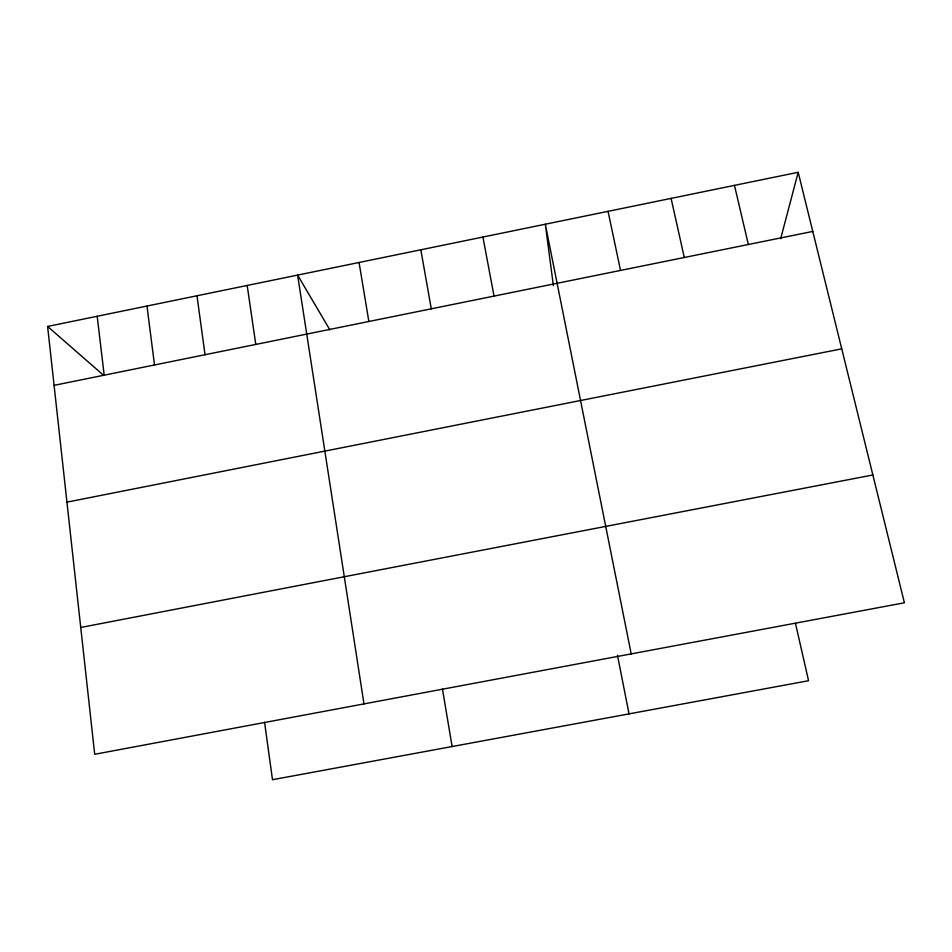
<?xml version="1.0" encoding="UTF-8"?>
<svg xmlns="http://www.w3.org/2000/svg" width="952" height="952" viewBox="0 0 952 952"><rect width="100%" height="100%" fill="white"/><g stroke="black" fill="none" stroke-linecap="round" stroke-linejoin="round"><path stroke-width="1.43" d="M780.688 238.655L798.181 172.288L47.6 326.453L94.7 754.281L904.4 602.783L798.181 172.288M54.086 385.346L812.77 231.431M66.938 502.144L841.735 348.837M80.741 627.475L872.865 474.977M47.6 326.453L103.351 375.1M329.88 329.844L297.607 275.104L363.973 703.897M734.468 185.366L748.355 244.497M795.491 623.405L808.557 680.728L272.498 779.712L264.561 722.235M671.089 198.385L684.286 257.492M608.042 211.332L620.537 270.428M631.2 653.905L545.317 224.22L553.386 285.671M617.455 655.238L629.046 713.881M482.914 237.036L494.04 296.096M420.832 249.793L431.28 308.829M442.442 688.951L452.117 746.547M359.059 262.478L368.852 321.49M247.187 285.457L255.779 344.434M196.981 295.774L205.037 354.727M146.977 306.044L154.51 364.973M97.187 316.266L104.184 375.183"/></g></svg>
